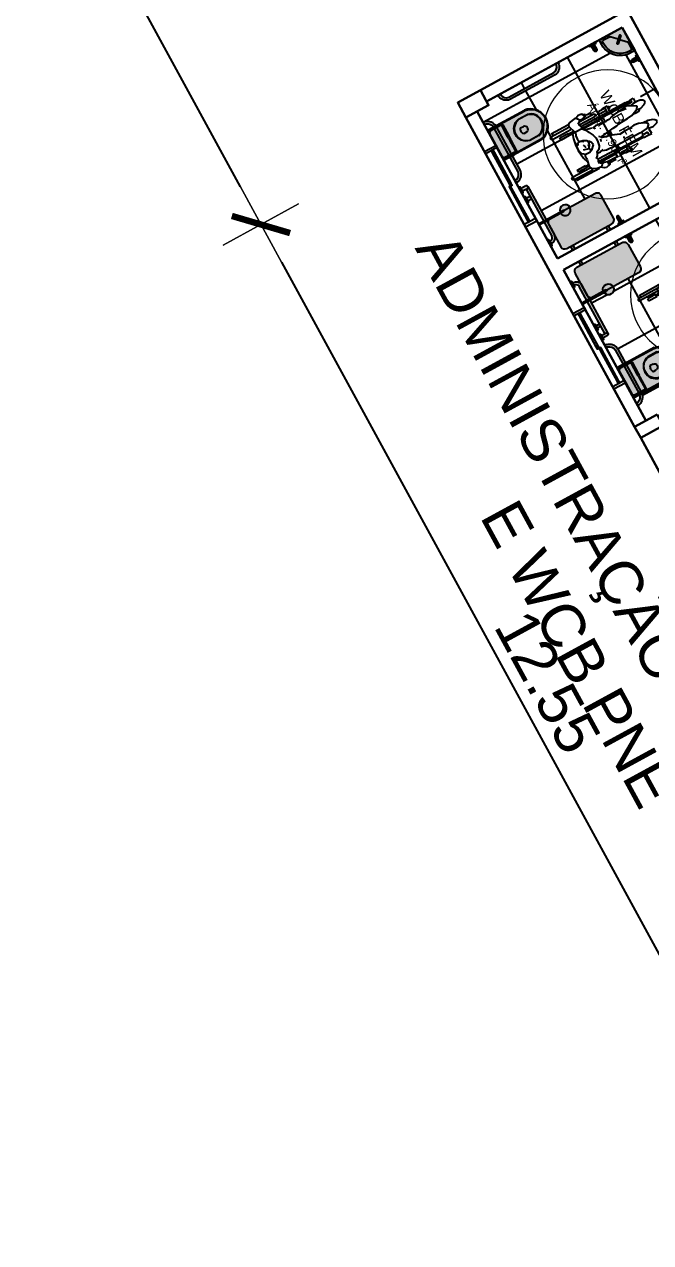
# Model space of a CAD drawing. Extents: x 622283 to 622521, y 9224861 to 9225135.
# Drawn here: x 622376.71 to 622384.01, y 9224972.95 to 9224987.13 of the extents above; entities that cross this region are included whole.
import ezdxf
from ezdxf.lldxf.tags import DXFTag

# ---------------------------------------------------------------- set-up
doc = ezdxf.new("R2010")
doc.units = 0
doc.header["$PDMODE"] = 32
doc.header["$PDSIZE"] = 2.4
for name, color, linetype, lineweight in [('A-COTAS', 12, 'Continuous', 9), ('A-ESTRUTURA', 164, 'Continuous', 30), ('A-PAREDE', 5, 'Continuous', 30), ('A-PROJEÇÃO', 251, 'DASHED', 13)]:
    doc.layers.add(name, color=color, linetype=linetype, lineweight=lineweight)
for name, color, linetype in [('A-EQUIPAMENTOS', 252, 'Continuous'), ('A_PROJEÇÃO', 7, 'DASHED'), ('G_HACHURA', 9, 'Continuous')]:
    doc.layers.add(name, color=color, linetype=linetype)
doc.layers.add('A-TEXTO1', color=7, linetype='Continuous', true_color=0x000000)
doc.layers.add('A_lay', color=7, linetype='Continuous', true_color=0x919191)
doc.styles.add('A2 Arquitetos', font='arial.ttf')
doc.styles.add('Century Gothic', font='arial.ttf')
doc.styles.get("Standard").update_dxf_attribs({"font": 'arial.ttf', "height": 1})
tags = doc.linetypes.add('DASHED', pattern=[0.75, 0.5, -0.25]).pattern_tags.tags
tags[6:7] = [DXFTag(74, 4), DXFTag(75, 0), DXFTag(340, '0'), DXFTag(46, 0.0), DXFTag(50, 0.0), DXFTag(44, 0.0), DXFTag(45, 0.0)]
tags[4:5] = [DXFTag(74, 4), DXFTag(75, 0), DXFTag(340, '0'), DXFTag(46, 0.0), DXFTag(50, 0.0), DXFTag(44, 0.0), DXFTag(45, 0.0)]
doc.dimstyles.new('COTA_250', dxfattribs={"dimscale": 250, "dimtxt": 0.002, "dimasz": 0.00025, "dimexe": 0.00075, "dimexo": 0.00075, "dimgap": 0.0005, "dimtad": 1, "dimzin": 4, "dimdsep": 46, "dimtxsty": 'Century Gothic', "dimblk": 'PU-Tick', "dimcen": 0.001, "dimdle": 0.00075, "dimse1": 1, "dimse2": 1, "dimclrd": 256, "dimclre": 256, "dimclrt": 256, "dimadec": 0, "dimazin": 0, "dimtfac": 1, "dimtix": 1, "dimtmove": 0, "dimatfit": 3, "dimldrblk": 'DOT', "dimfxl": 1, "dimarcsym": 0})
pattern_1 = [(90, (-0.43, 0), (-0.6125, 6e-17), []), (180, (-0.43, 0), (-6e-17, -0.6125), [])]

# ---------------------------------------------------------------- blocks, each defined once
blk = doc.blocks.new('PU-Tick')
for p, q in [((0, -1), (0, 1)), ((1, 0), (-1, 0))]:
    blk.add_line(p, q)
at = {"color": 0, "linetype": 'ByBlock', "const_width": 0.15}
blk.add_lwpolyline([(-0.5, -0.5), (0.5, 0.5)], dxfattribs=at)
blk = doc.blocks.new('*D694')
at = {"layer": 'A-COTAS', "lineweight": -2, "transparency": 16777216}
blk.add_line((93.514, 36.013), (105.064, 36.013), dxfattribs=at)
at = {"layer": 'Defpoints', "color": 0, "transparency": 16777216}
for p in [(105.564, 38.705), (93.014, 36.002), (105.564, 36.013)]:
    blk.add_point(p, dxfattribs=at)
at = {"layer": 'A-COTAS', "lineweight": -2, "transparency": 16777216, "xscale": 0.5, "yscale": 0.5, "zscale": 0.5, "rotation": 180}
blk.add_blockref('PU-Tick', (93.014, 36.013), dxfattribs=at)
at = {"layer": 'A-COTAS', "lineweight": -2, "transparency": 16777216, "xscale": 0.5, "yscale": 0.5, "zscale": 0.5}
blk.add_blockref('PU-Tick', (105.564, 36.013), dxfattribs=at)
at = {"layer": 'A-COTAS', "transparency": 16777216, "insert": (99.289, 36.393), "char_height": 0.5, "attachment_point": 5, "style": 'Century Gothic'}
blk.add_mtext('12.55', dxfattribs=at)
blk = doc.blocks.new('_Dot')
at = {"layer": 'G_HACHURA', "color": 0, "lineweight": -2}
blk.add_line((-0.5, 0), (-1, 0), dxfattribs=at)
at = {"layer": 'G_HACHURA', "color": 0, "const_width": 0.5}
blk.add_lwpolyline([(-0.25, 0, 1), (0.25, 0, 1)], format="xyb", close=True, dxfattribs=at)
blk = doc.blocks.new('*D726')
at = {"layer": 'A-COTAS', "lineweight": -2, "transparency": 16777216}
blk.add_line((108.332, 39.252), (108.332, 23.567), dxfattribs=at)
at = {"layer": 'Defpoints', "color": 0, "transparency": 16777216}
for p in [(108.258, 39.752), (106.152, 23.067), (108.332, 23.067)]:
    blk.add_point(p, dxfattribs=at)
at = {"layer": 'A-COTAS', "lineweight": -2, "transparency": 16777216, "xscale": 0.5, "yscale": 0.5, "zscale": 0.5}
for p, rotation in [((108.332, 39.752), 90), ((108.332, 23.067), 270)]:
    blk.add_blockref('PU-Tick', p, dxfattribs=dict(at, rotation=rotation))
at = {"layer": 'A-COTAS', "transparency": 16777216, "insert": (107.952, 31.41), "char_height": 0.5, "attachment_point": 5, "rotation": 90, "style": 'Century Gothic'}
blk.add_mtext('16.68', dxfattribs=at)
blk = doc.blocks.new('*D757')
at = {"layer": 'A-COTAS', "lineweight": -2, "transparency": 16777216}
blk.add_line((92.514, 36.013), (6.866, 36.013), dxfattribs=at)
at = {"layer": 'Defpoints', "color": 0, "transparency": 16777216}
for p in [(6.366, 36.013), (6.366, 36.013), (93.014, 36.002)]:
    blk.add_point(p, dxfattribs=at)
at = {"layer": 'A-COTAS', "lineweight": -2, "transparency": 16777216, "xscale": 0.5, "yscale": 0.5, "zscale": 0.5, "rotation": 180}
blk.add_blockref('PU-Tick', (6.366, 36.013), dxfattribs=at)
at = {"layer": 'A-COTAS', "lineweight": -2, "transparency": 16777216, "xscale": 0.5, "yscale": 0.5, "zscale": 0.5}
blk.add_blockref('PU-Tick', (93.014, 36.013), dxfattribs=at)
at = {"layer": 'A-COTAS', "transparency": 16777216, "insert": (49.69, 36.393), "char_height": 0.5, "attachment_point": 5, "style": 'Century Gothic'}
blk.add_mtext('86.65', dxfattribs=at)
blk = doc.blocks.new('A$C41DB0A6B')
at = {"true_color": 0xffffff}
h = blk.add_hatch(color=7, dxfattribs=at)
h.dxf.hatch_style = 1
h.paths.add_polyline_path([(0.05, 0.69), (0, 0.69), (0, 0.66), (0.05, 0.66)])
h.paths.add_polyline_path([(0.45, 0.74, 0.414214), (0.4, 0.79), (0.1, 0.79, 0.414214), (0.05, 0.74), (0.05, 0.14, 0.414214), (0.1, 0.09), (0.4, 0.09, 0.414214), (0.45, 0.14)])
h.paths.add_polyline_path([(0.05, 0.22), (0, 0.22), (0, 0.19), (0.05, 0.19)])
h = blk.add_hatch(color=7, dxfattribs=at)
h.dxf.hatch_style = 1
h.paths.add_polyline_path([(0.084, 0.056), (0.02, 0.056), (0.02, 0.023), (0.084, 0.023, 1)])
h.paths.add_polyline_path([(0.02, 0.07, 0.414214), (0.01, 0.08), (0.01, 0, 0.414214), (0.02, 0.01)])
h.paths.add_polyline_path([(0.01, 0.08), (0, 0.08), (0, 0), (0.01, 0)])
at = {"layer": 'A-EQUIPAMENTOS'}
for p, q in [((0.05, 0.74), (0.05, 0.14)), ((0.4, 0.79), (0.1, 0.79)), ((0.45, 0.14), (0.45, 0.74)), ((0.05, 0.69), (0, 0.69)), ((0.05, 0.66), (0, 0.66)), ((0.05, 0.22), (0, 0.22)), ((0.05, 0.19), (0, 0.19)), ((0, 0.08), (0.01, 0.08)), ((0, 0.08), (0.01, 0.08)), ((0, 0), (0, 0.08)), ((0, 0.08), (0.01, 0.08)), ((0, 0.08), (0.01, 0.08)), ((0, 0), (0, 0.08)), ((0.01, 0), (0.01, 0.08)), ((0.01, 0), (0.01, 0.08)), ((0.02, 0.01), (0.02, 0.07)), ((0.02, 0.01), (0.02, 0.07)), ((0.084, 0.056), (0.02, 0.056)), ((0.084, 0.056), (0.02, 0.056)), ((0.02, 0.023), (0.084, 0.023)), ((0.02, 0.023), (0.084, 0.023)), ((0.1, 0.09), (0.4, 0.09)), ((0, 0), (0.01, 0)), ((0, 0), (0.01, 0))]:
    blk.add_line(p, q, dxfattribs=at)
for centre, radius, start, end in [((0.1, 0.74), 0.05, 90, 180), ((0.4, 0.74), 0.05, 360, 90), ((0.01, 0.07), 0.01, 0, 90), ((0.01, 0.07), 0.01, 0, 90), ((0.01, 0.01), 0.01, 270, 0), ((0.01, 0.01), 0.01, 270, 0), ((0.1, 0.14), 0.05, 180, 270), ((0.084, 0.04), 0.0165, 270, 90), ((0.084, 0.04), 0.0165, 270, 90), ((0.4, 0.14), 0.05, 270, 0)]:
    blk.add_arc(centre, radius, start, end, dxfattribs=at)
blk = doc.blocks.new('A$C64AE02AF')
at = {"layer": 'A-EQUIPAMENTOS', "lineweight": 0, "true_color": 0xffffff}
h = blk.add_hatch(color=7, dxfattribs=at)
h.dxf.hatch_style = 1
h.paths.add_polyline_path([(0.724, 0.017), (0.724, 0.033), (0.097, 0.033, -0.414214), (0.057, 0.073), (0.057, 0.08), (0.024, 0.08), (0.024, 0.073, 0.414214), (0.097, 0), (0.74, 0, -0.414214)])
h.paths.add_polyline_path([(0.757, 0.08), (0.724, 0.08), (0.724, 0.017, 1), (0.757, 0.017)])
h.paths.add_polyline_path([(0.78, 0.09), (0.7, 0.09, 0.414214), (0.71, 0.08), (0.77, 0.08, 0.414214)])
h.paths.add_polyline_path([(0.78, 0.1), (0.7, 0.1), (0.7, 0.09), (0.78, 0.09)])
h.paths.add_polyline_path([(0.627, 0.08), (0.594, 0.08), (0.594, 0.033), (0.627, 0.033)], flags=17)
h.paths.add_polyline_path([(0.65, 0.09), (0.57, 0.09, 0.414214), (0.58, 0.08), (0.64, 0.08, 0.414214)])
h.paths.add_polyline_path([(0.65, 0.1), (0.57, 0.1), (0.57, 0.09), (0.65, 0.09)])
h.paths.add_polyline_path([(0.08, 0.09), (0, 0.09, 0.414214), (0.01, 0.08), (0.07, 0.08, 0.414214)])
h.paths.add_polyline_path([(0.08, 0.1), (0, 0.1), (0, 0.09), (0.08, 0.09)])
at = {"layer": 'A-EQUIPAMENTOS'}
for p, q in [((0, 0.1), (0, 0.09)), ((0.08, 0.09), (0, 0.09)), ((0.07, 0.08), (0.01, 0.08)), ((0.024, 0.073), (0.024, 0.08)), ((0.057, 0.08), (0.057, 0.073)), ((0.08, 0.1), (0.08, 0.09)), ((0.724, 0.033), (0.097, 0.033)), ((0.74, 0), (0.097, 0)), ((0.57, 0.1), (0.57, 0.09)), ((0.57, 0.09), (0.65, 0.09)), ((0.58, 0.08), (0.64, 0.08)), ((0.594, 0.08), (0.594, 0.033)), ((0.627, 0.033), (0.627, 0.08)), ((0.65, 0.1), (0.65, 0.09)), ((0.7, 0.1), (0.7, 0.09)), ((0.7, 0.09), (0.78, 0.09)), ((0.71, 0.08), (0.77, 0.08)), ((0.724, 0.08), (0.724, 0.017)), ((0.757, 0.017), (0.757, 0.08)), ((0.78, 0.1), (0.78, 0.09)), ((0.78, 0.1), (0.78, 0.09))]:
    blk.add_line(p, q, dxfattribs=at)
for centre, radius, start, end in [((0.01, 0.09), 0.01, 180, 270), ((0.097, 0.073), 0.073, 180, 270), ((0.097, 0.073), 0.04, 180, 270), ((0.07, 0.09), 0.01, 270, 0), ((0.58, 0.09), 0.01, 180, 270), ((0.64, 0.09), 0.01, 270, 0), ((0.71, 0.09), 0.01, 180, 270), ((0.74, 0.017), 0.0165, 180, 0), ((0.77, 0.09), 0.01, 270, 0)]:
    blk.add_arc(centre, radius, start, end, dxfattribs=at)
blk = doc.blocks.new('onw')
at = {"layer": 'A-EQUIPAMENTOS', "color": 0}
for p, q in [((548116.674, 9288083.458), (548116.673, 9288083.678)), ((548116.678, 9288083.667), (548116.703, 9288083.667)), ((548116.704, 9288083.461), (548116.704, 9288083.694)), ((548116.733, 9288083.694), (548116.734, 9288083.449)), ((548117.236, 9288083.466), (548117.236, 9288083.699)), ((548117.265, 9288083.699), (548117.266, 9288083.444)), ((548117.282, 9288083.668), (548117.266, 9288083.668)), ((548117.292, 9288083.374), (548117.291, 9288083.677)), ((548116.76, 9288083.609), (548116.761, 9288083.5)), ((548116.788, 9288083.609), (548116.76, 9288083.609)), ((548116.789, 9288083.5), (548116.788, 9288083.609)), ((548117.185, 9288083.61), (548117.185, 9288083.501)), ((548117.213, 9288083.61), (548117.185, 9288083.61)), ((548117.213, 9288083.501), (548117.213, 9288083.61)), ((548116.646, 9288083.348), (548116.659, 9288083.43)), ((548116.659, 9288083.43), (548116.671, 9288083.446)), ((548116.671, 9288083.446), (548116.692, 9288083.455)), ((548116.692, 9288083.455), (548116.779, 9288083.426)), ((548116.761, 9288083.5), (548116.789, 9288083.5)), ((548116.766, 9288083.5), (548116.767, 9288083.437)), ((548116.779, 9288083.426), (548116.788, 9288083.418)), ((548116.783, 9288083.5), (548116.783, 9288083.432)), ((548116.783, 9288083.456), (548116.844, 9288083.474)), ((548116.788, 9288083.418), (548116.825, 9288083.435)), ((548116.825, 9288083.435), (548116.866, 9288083.439)), ((548116.844, 9288083.474), (548116.918, 9288083.487)), ((548116.866, 9288083.439), (548116.903, 9288083.43)), ((548116.923, 9288083.464), (548116.906, 9288083.45)), ((548116.906, 9288083.45), (548116.908, 9288083.424)), ((548116.908, 9288083.424), (548116.913, 9288083.388)), ((548116.932, 9288083.387), (548116.91, 9288083.42)), ((548116.913, 9288083.388), (548116.936, 9288083.349)), ((548116.918, 9288083.487), (548116.992, 9288083.491)), ((548116.94, 9288083.481), (548116.923, 9288083.464)), ((548116.927, 9288083.465), (548116.933, 9288083.451)), ((548116.959, 9288083.482), (548116.94, 9288083.481)), ((548116.973, 9288083.486), (548116.959, 9288083.482)), ((548116.965, 9288083.411), (548116.986, 9288083.402)), ((548117.001, 9288083.485), (548116.973, 9288083.486)), ((548116.986, 9288083.402), (548117, 9288083.398)), ((548116.992, 9288083.491), (548117.097, 9288083.48)), ((548116.997, 9288083.349), (548117.029, 9288083.373)), ((548117.045, 9288083.473), (548117.001, 9288083.485)), ((548117.03, 9288083.374), (548117.015, 9288083.438)), ((548117.029, 9288083.373), (548117.048, 9288083.363)), ((548117.072, 9288083.436), (548117.045, 9288083.473)), ((548117.048, 9288083.363), (548117.061, 9288083.364)), ((548117.059, 9288083.354), (548117.076, 9288083.383)), ((548117.105, 9288083.454), (548117.067, 9288083.443)), ((548117.076, 9288083.383), (548117.072, 9288083.436)), ((548117.097, 9288083.48), (548117.156, 9288083.46)), ((548117.139, 9288083.447), (548117.105, 9288083.454)), ((548117.215, 9288083.465), (548117.142, 9288083.451)), ((548117.185, 9288083.501), (548117.213, 9288083.501)), ((548117.191, 9288083.501), (548117.191, 9288083.468)), ((548117.207, 9288083.501), (548117.207, 9288083.472)), ((548117.255, 9288083.452), (548117.215, 9288083.465)), ((548117.282, 9288083.397), (548117.255, 9288083.452)), ((548117.287, 9288083.353), (548117.282, 9288083.397)), ((548116.631, 9288083.297), (548116.649, 9288083.333)), ((548116.637, 9288083.256), (548116.631, 9288083.297)), ((548116.656, 9288083.235), (548116.637, 9288083.256)), ((548116.649, 9288083.333), (548116.646, 9288083.348)), ((548116.657, 9288083.251), (548116.647, 9288083.251)), ((548116.65, 9288083.333), (548116.661, 9288083.321)), ((548116.66, 9288083.223), (548116.657, 9288083.251)), ((548116.66, 9288083.223), (548116.664, 9288083.217)), ((548116.661, 9288083.321), (548116.693, 9288083.31)), ((548116.676, 9288083.221), (548116.664, 9288083.217)), ((548116.677, 9288083.24), (548116.676, 9288083.221)), ((548116.689, 9288083.271), (548116.677, 9288083.24)), ((548116.688, 9288083.311), (548116.689, 9288083.271)), ((548116.693, 9288083.31), (548116.719, 9288083.348)), ((548116.705, 9288083.131), (548116.705, 9288083.317)), ((548116.72, 9288083.347), (548116.77, 9288083.328)), ((548116.734, 9288083.331), (548116.734, 9288083.131)), ((548116.764, 9288082.98), (548116.763, 9288083.323)), ((548116.77, 9288083.328), (548116.792, 9288083.328)), ((548116.783, 9288083.344), (548116.798, 9288083.321)), ((548116.793, 9288083.316), (548116.794, 9288083.05)), ((548116.798, 9288083.321), (548116.822, 9288083.303)), ((548116.83, 9288083.255), (548116.82, 9288083.3)), ((548116.822, 9288083.303), (548116.847, 9288083.289)), ((548116.837, 9288083.226), (548116.83, 9288083.255)), ((548116.836, 9288083.177), (548116.839, 9288083.222)), ((548116.847, 9288083.289), (548116.866, 9288083.283)), ((548116.856, 9288083.286), (548116.915, 9288083.253)), ((548116.915, 9288083.253), (548116.959, 9288083.239)), ((548116.936, 9288083.349), (548116.948, 9288083.343)), ((548116.942, 9288083.345), (548116.959, 9288083.323)), ((548116.948, 9288083.343), (548116.97, 9288083.341)), ((548116.959, 9288083.323), (548116.978, 9288083.311)), ((548116.959, 9288083.239), (548117, 9288083.24)), ((548116.97, 9288083.341), (548116.997, 9288083.349)), ((548116.978, 9288083.311), (548116.997, 9288083.304)), ((548116.983, 9288083.36), (548117.01, 9288083.36)), ((548116.997, 9288083.304), (548117.017, 9288083.306)), ((548117, 9288083.24), (548117.059, 9288083.253)), ((548117.017, 9288083.306), (548117.059, 9288083.354)), ((548117.059, 9288083.253), (548117.094, 9288083.276)), ((548117.094, 9288083.276), (548117.108, 9288083.303)), ((548117.104, 9288083.305), (548117.129, 9288083.314)), ((548117.127, 9288083.269), (548117.12, 9288083.23)), ((548117.124, 9288083.243), (548117.139, 9288083.199)), ((548117.125, 9288083.308), (548117.129, 9288083.272)), ((548117.129, 9288083.314), (548117.149, 9288083.327)), ((548117.149, 9288083.327), (548117.171, 9288083.352)), ((548117.166, 9288083.347), (548117.19, 9288083.337)), ((548117.187, 9288083.326), (548117.188, 9288083.05)), ((548117.19, 9288083.337), (548117.209, 9288083.345)), ((548117.209, 9288083.345), (548117.22, 9288083.351)), ((548117.218, 9288082.981), (548117.217, 9288083.338)), ((548117.224, 9288083.355), (548117.254, 9288083.317)), ((548117.237, 9288083.135), (548117.237, 9288083.328)), ((548117.266, 9288083.32), (548117.254, 9288083.317)), ((548117.259, 9288083.318), (548117.255, 9288083.286)), ((548117.255, 9288083.286), (548117.266, 9288083.252)), ((548117.28, 9288083.332), (548117.266, 9288083.32)), ((548117.266, 9288083.253), (548117.266, 9288083.135)), ((548117.266, 9288083.235), (548117.282, 9288083.239)), ((548117.287, 9288083.353), (548117.28, 9288083.332)), ((548117.281, 9288083.252), (548117.287, 9288083.259)), ((548117.282, 9288083.239), (548117.281, 9288083.252)), ((548117.315, 9288083.319), (548117.287, 9288083.353)), ((548117.287, 9288083.259), (548117.3, 9288083.24)), ((548117.292, 9288083.152), (548117.292, 9288083.238)), ((548117.3, 9288083.24), (548117.311, 9288083.245)), ((548117.311, 9288083.245), (548117.321, 9288083.294)), ((548117.321, 9288083.294), (548117.315, 9288083.319)), ((548116.674, 9288083.153), (548116.674, 9288083.211)), ((548116.68, 9288083.165), (548116.704, 9288083.165)), ((548116.845, 9288083.059), (548116.836, 9288083.177)), ((548116.839, 9288083.206), (548116.853, 9288083.2)), ((548116.853, 9288083.2), (548116.862, 9288083.203)), ((548116.98, 9288083.189), (548116.957, 9288083.01)), ((548116.974, 9288083.191), (548116.96, 9288083.204)), ((548116.998, 9288083.14), (548116.987, 9288083.188)), ((548117.021, 9288083.063), (548116.998, 9288083.14)), ((548117.025, 9288083.207), (548117.001, 9288083.196)), ((548117.139, 9288083.199), (548117.147, 9288083.074)), ((548117.265, 9288083.167), (548117.284, 9288083.167)), ((548116.698, 9288082.95), (548116.698, 9288083.021)), ((548116.764, 9288082.98), (548116.698, 9288082.98)), ((548116.782, 9288082.95), (548116.698, 9288082.95)), ((548116.705, 9288082.98), (548116.705, 9288083.063)), ((548116.705, 9288082.946), (548116.705, 9288082.95)), ((548116.733, 9288083.063), (548116.733, 9288082.982)), ((548116.733, 9288082.949), (548116.733, 9288082.946)), ((548116.773, 9288083.045), (548116.764, 9288083.049)), ((548116.764, 9288082.979), (548116.774, 9288082.95)), ((548116.764, 9288082.748), (548116.764, 9288082.95)), ((548116.785, 9288083.045), (548116.773, 9288083.045)), ((548116.782, 9288083.044), (548116.782, 9288082.751)), ((548116.794, 9288083.05), (548116.785, 9288083.045)), ((548116.796, 9288083.057), (548116.841, 9288083.058)), ((548116.822, 9288082.923), (548116.829, 9288082.958)), ((548116.829, 9288082.958), (548116.847, 9288083.009)), ((548116.841, 9288083.033), (548116.846, 9288083.059)), ((548116.845, 9288083.004), (548116.841, 9288083.033)), ((548116.854, 9288083.046), (548116.845, 9288083.059)), ((548116.953, 9288082.961), (548116.943, 9288082.927)), ((548116.957, 9288083.01), (548116.953, 9288082.961)), ((548116.967, 9288083.06), (548117.017, 9288083.059)), ((548117.054, 9288082.975), (548117.021, 9288083.063)), ((548117.049, 9288082.916), (548117.056, 9288082.982)), ((548117.116, 9288082.949), (548117.103, 9288082.944)), ((548117.147, 9288083.074), (548117.152, 9288083.057)), ((548117.152, 9288083.057), (548117.151, 9288082.953)), ((548117.151, 9288082.953), (548117.153, 9288082.77)), ((548117.153, 9288083.06), (548117.188, 9288083.06)), ((548117.188, 9288083.05), (548117.197, 9288083.046)), ((548117.197, 9288083.046), (548117.209, 9288083.046)), ((548117.2, 9288083.045), (548117.201, 9288082.751)), ((548117.2, 9288082.951), (548117.285, 9288082.951)), ((548117.218, 9288082.981), (548117.208, 9288082.951)), ((548117.209, 9288083.046), (548117.218, 9288083.051)), ((548117.218, 9288082.981), (548117.283, 9288082.981)), ((548117.219, 9288082.749), (548117.218, 9288082.951)), ((548117.244, 9288083.062), (548117.248, 9288082.981)), ((548117.249, 9288082.951), (548117.249, 9288082.946)), ((548117.276, 9288082.981), (548117.272, 9288083.063)), ((548117.278, 9288082.947), (548117.277, 9288082.951)), ((548117.285, 9288082.951), (548117.281, 9288083.023)), ((548116.799, 9288082.759), (548116.817, 9288082.854)), ((548116.816, 9288082.878), (548116.822, 9288082.923)), ((548116.829, 9288082.767), (548116.816, 9288082.878)), ((548116.935, 9288082.81), (548116.929, 9288082.75)), ((548116.943, 9288082.927), (548116.935, 9288082.81)), ((548116.943, 9288082.927), (548116.939, 9288082.925)), ((548117.04, 9288082.782), (548117.051, 9288082.845)), ((548117.05, 9288082.855), (548117.049, 9288082.916)), ((548117.06, 9288082.82), (548117.05, 9288082.855)), ((548116.764, 9288082.684), (548116.762, 9288082.638)), ((548116.776, 9288082.752), (548116.763, 9288082.745)), ((548116.763, 9288082.745), (548116.765, 9288082.682)), ((548116.794, 9288082.676), (548116.764, 9288082.676)), ((548116.789, 9288082.75), (548116.776, 9288082.752)), ((548116.795, 9288082.736), (548116.789, 9288082.75)), ((548116.794, 9288082.676), (548116.795, 9288082.736)), ((548116.809, 9288082.734), (548116.796, 9288082.733)), ((548116.804, 9288082.75), (548116.799, 9288082.759)), ((548116.816, 9288082.719), (548116.804, 9288082.75)), ((548116.811, 9288082.624), (548116.815, 9288082.67)), ((548116.815, 9288082.67), (548116.82, 9288082.704)), ((548116.836, 9288082.684), (548116.816, 9288082.719)), ((548116.863, 9288082.642), (548116.836, 9288082.684)), ((548116.894, 9288082.663), (548116.863, 9288082.642)), ((548116.92, 9288082.725), (548116.894, 9288082.663)), ((548116.896, 9288082.662), (548116.904, 9288082.644)), ((548116.929, 9288082.75), (548116.92, 9288082.725)), ((548116.929, 9288082.687), (548116.925, 9288082.734)), ((548116.925, 9288082.648), (548116.928, 9288082.656)), ((548116.928, 9288082.656), (548116.929, 9288082.687)), ((548117.048, 9288082.726), (548117.04, 9288082.782)), ((548117.073, 9288082.667), (548117.048, 9288082.726)), ((548117.068, 9288082.645), (548117.066, 9288082.682)), ((548117.069, 9288082.61), (548117.072, 9288082.664)), ((548117.094, 9288082.634), (548117.073, 9288082.667)), ((548117.147, 9288082.66), (548117.114, 9288082.621)), ((548117.155, 9288082.732), (548117.147, 9288082.66)), ((548117.149, 9288082.652), (548117.154, 9288082.64)), ((548117.153, 9288082.77), (548117.155, 9288082.732)), ((548117.188, 9288082.738), (548117.159, 9288082.737)), ((548117.188, 9288082.679), (548117.19, 9288082.738)), ((548117.188, 9288082.679), (548117.221, 9288082.68)), ((548117.193, 9288082.752), (548117.19, 9288082.738)), ((548117.2, 9288082.755), (548117.193, 9288082.752)), ((548117.218, 9288082.752), (548117.201, 9288082.755)), ((548117.225, 9288082.741), (548117.218, 9288082.752)), ((548117.225, 9288082.68), (548117.225, 9288082.741)), ((548117.227, 9288082.644), (548117.227, 9288082.692)), ((548116.762, 9288082.638), (548116.813, 9288082.641)), ((548116.817, 9288082.578), (548116.811, 9288082.624)), ((548116.834, 9288082.549), (548116.817, 9288082.578)), ((548116.856, 9288082.536), (548116.834, 9288082.549)), ((548116.871, 9288082.54), (548116.856, 9288082.536)), ((548116.886, 9288082.561), (548116.871, 9288082.54)), ((548116.903, 9288082.616), (548116.886, 9288082.561)), ((548116.903, 9288082.647), (548116.925, 9288082.648)), ((548116.904, 9288082.644), (548116.903, 9288082.616)), ((548117.086, 9288082.554), (548117.069, 9288082.61)), ((548117.101, 9288082.535), (548117.086, 9288082.554)), ((548117.114, 9288082.621), (548117.094, 9288082.634)), ((548117.119, 9288082.521), (548117.101, 9288082.535)), ((548117.13, 9288082.522), (548117.119, 9288082.521)), ((548117.143, 9288082.534), (548117.13, 9288082.522)), ((548117.159, 9288082.591), (548117.143, 9288082.534)), ((548117.154, 9288082.64), (548117.159, 9288082.591)), ((548117.226, 9288082.644), (548117.165, 9288082.647))]:
    blk.add_line(p, q, dxfattribs=at)
for centre, radius, start, end in [((548116.719, 9288083.694), 0.0146, 0.1313, 180.1313), ((548117.25, 9288083.699), 0.0146, 0.1313, 180.1313), ((548116.72, 9288083.131), 0.0146, 180.1313, 0.1313), ((548116.719, 9288083.063), 0.0142, 0.1313, 180.1313), ((548117.252, 9288083.135), 0.0146, 180.1313, 0.1313), ((548117.258, 9288083.063), 0.0142, 2.7942, 182.7942), ((548116.719, 9288082.946), 0.0142, 180.1313, 0.1313), ((548117.263, 9288082.946), 0.0142, 182.7942, 2.7942)]:
    blk.add_arc(centre, radius, start, end, dxfattribs=at)
blk = doc.blocks.new('acoplada')
at = {"lineweight": 0, "true_color": 0xffffff}
h = blk.add_hatch(color=7, dxfattribs=at)
h.dxf.hatch_style = 1
edge = h.paths.add_edge_path()
edge.add_arc((0, -0.464), 0.202, 270.0669, 309.4486, ccw=False)
edge.add_arc((0, -0.464), 0.202, 232.4082, 270.0636, ccw=False)
edge.add_arc((0, -0.464), 0.202, 187.3758, 232.4074, ccw=False)
edge.add_line((-0.2, -0.49), (-0.2, -0.128))
edge.add_line((-0.2, -0.128), (-0.204, -0.128))
edge.add_line((-0.204, -0.128), (-0.204, -0.095))
edge.add_line((-0.204, -0.095), (-0.2, -0.095))
edge.add_line((-0.2, -0.095), (-0.2, -0.005))
edge.add_line((-0.2, -0.005), (-0.176, -0.005))
edge.add_line((-0.176, -0.005), (-0.174, -0.005))
edge.add_line((-0.174, -0.005), (-0.172, -0.005))
edge.add_line((-0.172, -0.005), (-0.17, -0.005))
edge.add_line((-0.17, -0.005), (-0.163, -0.005))
edge.add_line((-0.163, -0.005), (0, -0.005))
edge.add_line((0, -0.005), (0.164, -0.005))
edge.add_line((0.164, -0.005), (0.174, -0.005))
edge.add_line((0.174, -0.005), (0.2, -0.005))
edge.add_line((0.2, -0.005), (0.2, -0.491))
edge.add_arc((-0.001, -0.463), 0.203, 309.5249, 351.9925, ccw=False)
at = {"layer": 'A-EQUIPAMENTOS'}
for points in [[(-0.2, -0.49), (-0.2, -0.128), (-0.204, -0.128), (-0.204, -0.095), (-0.2, -0.095), (-0.2, -0.005), (-0.2, -0.005), (-0.176, -0.005), (-0.174, -0.005), (-0.172, -0.005), (-0.17, -0.005), (-0.163, -0.005), (0, -0.005), (0.164, -0.005), (0.172, -0.005)], [(-0.2, -0.095), (-0.19, -0.095), (-0.19, -0.128), (-0.2, -0.128)], [(-0.172, -0.005), (-0.172, -0.005), (-0.179, -0.007), (-0.185, -0.01), (-0.189, -0.016), (-0.191, -0.024), (-0.191, -0.095)], [(-0.191, -0.128), (-0.191, -0.166), (-0.191, -0.166), (-0.189, -0.174), (-0.185, -0.18), (-0.179, -0.184), (-0.172, -0.185), (-0.025, -0.185), (0, -0.185)], [(-0.19, -0.126), (-0.176, -0.126), (-0.176, -0.097), (-0.19, -0.097)], [(0, -0.171), (-0.024, -0.171), (-0.162, -0.171), (-0.162, -0.171), (-0.167, -0.17), (-0.171, -0.166), (-0.175, -0.162), (-0.176, -0.157), (-0.176, -0.024), (-0.176, -0.024), (-0.174, -0.017), (-0.17, -0.012), (-0.164, -0.008), (-0.157, -0.005)], [(0.171, -0.005), (0.171, -0.005), (0.179, -0.007), (0.185, -0.01), (0.189, -0.016), (0.19, -0.024), (0.19, -0.166), (0.19, -0.166), (0.189, -0.174), (0.185, -0.18), (0.179, -0.184), (0.171, -0.185), (0.024, -0.185), (0, -0.185)], [(0, -0.171), (0.024, -0.171), (0.161, -0.171), (0.161, -0.171), (0.167, -0.17), (0.171, -0.166), (0.174, -0.162), (0.176, -0.157), (0.176, -0.024), (0.176, -0.024), (0.174, -0.017), (0.169, -0.012), (0.163, -0.008), (0.156, -0.005)], [(0.172, -0.005), (0.172, -0.005), (0.198, -0.005), (0.2, -0.005), (0.2, -0.007), (0.2, -0.009), (0.2, -0.49)], [(0.176, -0.083), (0.178, -0.083), (0.178, -0.083), (0.178, -0.083), (0.178, -0.083), (0.178, -0.083), (0.178, -0.083), (0.178, -0.083), (0.18, -0.079), (0.181, -0.075), (0.18, -0.07), (0.178, -0.066), (0.178, -0.066), (0.178, -0.066), (0.178, -0.066), (0.178, -0.066), (0.178, -0.066), (0.176, -0.066)], [(-0.191, -0.49), (-0.191, -0.163)], [(0.19, -0.163), (0.19, -0.49)], [(-0.141, -0.495), (-0.141, -0.377)], [(-0.136, -0.377), (-0.136, -0.494)], [(-0.038, -0.388), (-0.04, -0.35)], [(0.041, -0.35), (0.038, -0.388)], [(0.135, -0.494), (0.135, -0.377)], [(0.14, -0.377), (0.14, -0.495)]]:
    blk.add_lwpolyline(points, dxfattribs=at)
for points in [[(-0.141, -0.377, -0.17604), (-0.092, -0.293, -0.17604), (0, -0.26, -0.175006), (0.091, -0.293, -0.175006), (0.14, -0.377)], [(0.135, -0.377, 0.173986), (0.088, -0.297, 0.173986), (0, -0.266, 0.174429), (-0.088, -0.297, 0.174429), (-0.136, -0.377)], [(-0.04, -0.35, -0.084368), (-0.021, -0.34, -0.084368), (0, -0.336, -0.085696), (0.022, -0.339, -0.085696), (0.041, -0.35)], [(-0.038, -0.388, 0.189309), (-0.026, -0.413, 0.189309), (0, -0.423, 0.191638), (0.026, -0.413, 0.191638), (0.038, -0.388)], [(-0.2, -0.49, 0.197897), (-0.124, -0.623, 0.197897), (0.024, -0.664, 0.166661), (0.142, -0.607, 0.166661), (0.2, -0.49)], [(-0.191, -0.49, 0.200507), (-0.118, -0.619, 0.200507), (0.024, -0.658, 0.167616), (0.136, -0.602, 0.167616), (0.19, -0.49)], [(-0.141, -0.493, 0.173523), (-0.091, -0.576, 0.173523), (0, -0.608, 0.171416), (0.09, -0.576, 0.171416), (0.14, -0.495)], [(-0.136, -0.493, 0.171812), (-0.087, -0.571, 0.171812), (0, -0.602, 0.17027), (0.087, -0.572, 0.17027), (0.135, -0.494)]]:
    blk.add_lwpolyline(points, format="xyb", dxfattribs=at)
blk = doc.blocks.new('A$C36706394')
at = {"true_color": 0xffffff}
h = blk.add_hatch(color=7, dxfattribs=at)
h.dxf.hatch_style = 1
h.paths.add_polyline_path([(0.273, 0.474, -0.384889), (0.282, 0.464), (0.282, 0.377, -0.198912), (0.279, 0.37), (0.307, 0.398), (0.307, 0.493, 0.558504), (0.007, 0.191), (0.099, 0.191), (0.129, 0.221, -0.198912), (0.122, 0.218), (0.036, 0.218, -0.384889), (0.026, 0.227, -0.474785)])
h.paths.add_polyline_path([(0.279, 0.37, 0.198912), (0.282, 0.377), (0.282, 0.464, 0.384889), (0.273, 0.474, 0.474785), (0.026, 0.227, 0.384889), (0.036, 0.218), (0.122, 0.218, 0.198912), (0.129, 0.221), (0.199, 0.29), (0.164, 0.325, -1), (0.175, 0.335), (0.209, 0.301)], flags=17)
h.paths.add_polyline_path([(0.175, 0.335, 1), (0.164, 0.325), (0.234, 0.255, 1), (0.245, 0.266)], flags=16)
h.paths.add_polyline_path([(0.307, 0.398), (0.209, 0.301), (0.245, 0.266, -1), (0.234, 0.255), (0.199, 0.29), (0.099, 0.191), (0.307, 0.191)], flags=17)
at = {"layer": 'A-EQUIPAMENTOS'}
for p, q in [((0.282, 0.377), (0.282, 0.464)), ((0.307, 0.191), (0.307, 0.493)), ((0.199, 0.29), (0.099, 0.191)), ((0.234, 0.255), (0.164, 0.325)), ((0.245, 0.266), (0.175, 0.335)), ((0.307, 0.398), (0.209, 0.301)), ((0.122, 0.218), (0.036, 0.218))]:
    blk.add_line(p, q, dxfattribs=at)
blk.add_lwpolyline([(0.307, 0.191), (0.007, 0.191)], dxfattribs=at)
for centre, radius, start, end in [((0.25, 0.25), 0.25, 76.8838, 193.6179), ((0.25, 0.25), 0.225, 84.2047, 185.7953), ((0.272, 0.464), 0.01, 0, 84.2047), ((0.17, 0.33), 0.00737, 45, 225), ((0.272, 0.377), 0.01, 315, 0), ((0.036, 0.228), 0.01, 185.7953, 270), ((0.122, 0.228), 0.01, 270, 315), ((0.239, 0.26), 0.00737, 225, 45)]:
    blk.add_arc(centre, radius, start, end, dxfattribs=at)
blk = doc.blocks.new('Chuveiro')
at = {"true_color": 0xffffff}
h = blk.add_hatch(color=7, dxfattribs=at)
h.dxf.hatch_style = 1
h.paths.add_polyline_path([(-0.393, 0.01), (-0.349, 0.01, 15.535266), (-0.349, -0.01), (-0.393, -0.01, -1)])
h.paths.add_polyline_path([(0, 0.01), (-0.393, 0.01, 1), (-0.393, -0.01), (-0.349, -0.01), (0, -0.01)])
at = {"layer": 'A-EQUIPAMENTOS'}
for p, q in [((-0.393, 0.01), (0, 0.01)), ((0, 0.01), (0, -0.01)), ((0, -0.01), (-0.393, -0.01))]:
    blk.add_line(p, q, dxfattribs=at)
for centre, radius, start, end in [((-0.426, 0), 0.078, 7.3661, 352.6339), ((-0.393, 0), 0.01, 90, 270)]:
    blk.add_arc(centre, radius, start, end, dxfattribs=at)
blk = doc.blocks.new('A$C51235BF3')
at = {"layer": 'A-EQUIPAMENTOS', "lineweight": 0, "true_color": 0xffffff}
h = blk.add_hatch(color=7, dxfattribs=at)
h.dxf.hatch_style = 1
edge = h.paths.add_edge_path()
edge.add_line((0.691, 0), (0.102, 0))
edge.add_arc((0.109, 0.109), 0.109, 189.913, 266.3823, ccw=False)
edge.add_line((0.002, 0.09), (0.002, 0.11))
edge.add_line((0.002, 0.11), (0.033, 0.11))
edge.add_line((0.033, 0.11), (0.033, 0.09))
edge.add_arc((0.109, 0.109), 0.0791, 193.7453, 264.7088)
edge.add_line((0.102, 0.03), (0.691, 0.03))
edge.add_arc((0.681, 0.123), 0.0929, 276.1783, 339.6155)
edge.add_line((0.768, 0.09), (0.768, 0.11))
edge.add_line((0.768, 0.11), (0.799, 0.11))
edge.add_line((0.799, 0.11), (0.799, 0.09))
edge.add_arc((0.682, 0.121), 0.121, 274.2486, 345.3732, ccw=False)
at = {"layer": 'A-EQUIPAMENTOS', "color": 0}
for p, q in [((0.002, 0.09), (0.002, 0.11)), ((0.033, 0.09), (0.033, 0.11)), ((0.102, 0.03), (0.691, 0.03)), ((0.102, 0), (0.691, 0)), ((0.768, 0.09), (0.768, 0.11)), ((0.799, 0.09), (0.799, 0.11))]:
    blk.add_line(p, q, dxfattribs=at)
for centre, radius, start, end in [((0.109, 0.109), 0.109, 189.913, 266.3823), ((0.109, 0.109), 0.0791, 193.7453, 264.7088), ((0.682, 0.121), 0.121, 274.2486, 345.3732), ((0.681, 0.123), 0.0929, 276.1783, 339.6155)]:
    blk.add_arc(centre, radius, start, end, dxfattribs=at)
blk = doc.blocks.new('A$C586046A9')
at = {"layer": 'A-EQUIPAMENTOS', "lineweight": 0, "true_color": 0xffffff}
h = blk.add_hatch(color=7, dxfattribs=at)
h.dxf.hatch_style = 1
edge = h.paths.add_edge_path()
edge.add_arc((0.11, 0.11), 0.0799, 187.5374, 256.0832)
edge.add_line((0.09, 0.033), (0.11, 0.033))
edge.add_line((0.11, 0.033), (0.11, 0.002))
edge.add_line((0.11, 0.002), (0.09, 0.002))
edge.add_arc((0.109, 0.109), 0.109, 185.1317, 260.0069, ccw=False)
edge.add_line((0, 0.1), (0, 0.7))
edge.add_arc((0.109, 0.691), 0.109, 99.9931, 174.8683, ccw=False)
edge.add_line((0.09, 0.798), (0.11, 0.798))
edge.add_line((0.11, 0.798), (0.11, 0.767))
edge.add_line((0.11, 0.767), (0.09, 0.767))
edge.add_arc((0.11, 0.69), 0.0799, 103.9168, 172.4625)
edge.add_line((0.03, 0.7), (0.03, 0.1))
at = {"layer": 'A-EQUIPAMENTOS'}
blk.add_lwpolyline([(0.03, 0.1, 0.308336), (0.09, 0.033), (0.11, 0.033), (0.11, 0.002), (0.09, 0.002, -0.338847), (0, 0.1), (0, 0.7, -0.338847), (0.09, 0.798), (0.11, 0.798), (0.11, 0.767), (0.09, 0.767, 0.308336), (0.03, 0.7)], format="xyb", close=True, dxfattribs=at)
blk = doc.blocks.new('Adminidtração')
at = {"true_color": 0xffffff}
h = blk.add_hatch(color=7, dxfattribs=at)
h.dxf.hatch_style = 1
h.paths.add_polyline_path([(207832.325, 9278531.519), (207832.325, 9278531.582), (207832.358, 9278531.582), (207832.358, 9278531.519, -1)])
h.paths.add_polyline_path([(207832.312, 9278531.582, -0.414214), (207832.302, 9278531.592), (207832.382, 9278531.592, -0.414214), (207832.372, 9278531.582)])
h.paths.add_polyline_path([(207832.302, 9278531.592), (207832.302, 9278531.602), (207832.382, 9278531.602), (207832.382, 9278531.592)])
h = blk.add_hatch(color=7, dxfattribs=at)
h.dxf.hatch_style = 1
h.paths.add_polyline_path([(207832.658, 9278531.186), (207832.722, 9278531.186), (207832.722, 9278531.219), (207832.658, 9278531.219, 1)])
h.paths.add_polyline_path([(207832.722, 9278531.172, 0.414214), (207832.732, 9278531.162), (207832.732, 9278531.242, 0.414214), (207832.722, 9278531.232)])
h.paths.add_polyline_path([(207832.732, 9278531.162), (207832.742, 9278531.162), (207832.742, 9278531.242), (207832.732, 9278531.242)])
at = {"layer": 'A_lay'}
h = blk.add_hatch(dxfattribs=at)
h.set_pattern_fill('ANSI37', color=256, scale=4.9, angle=45)
h.set_pattern_definition(pattern_1)
h.paths.add_polyline_path([(207828.592, 9278531.303), (207828.592, 9278530.751), (207828.612, 9278530.751, -0.338847), (207828.702, 9278530.653), (207828.702, 9278530.052, -0.338847), (207828.612, 9278529.954), (207828.592, 9278529.954), (207828.592, 9278529.652), (207828.79, 9278529.652), (207828.79, 9278529.672, -0.304981), (207828.891, 9278529.762), (207828.891, 9278530.142, -0.166661), (207828.949, 9278530.259, -0.166661), (207829.067, 9278530.316, -0.197897), (207829.215, 9278530.275, -0.197897), (207829.291, 9278530.142), (207829.291, 9278529.78), (207829.292, 9278529.78), (207829.295, 9278529.78), (207829.295, 9278529.762), (207829.487, 9278529.762, -0.34662), (207829.588, 9278529.672), (207829.588, 9278529.652), (207829.652, 9278529.652), (207829.652, 9278529.662, -0.414214), (207829.662, 9278529.672), (207829.675, 9278529.672), (207829.675, 9278529.736, -0.414214), (207829.692, 9278529.752), (207830.134, 9278529.752), (207830.134, 9278529.937, -0.9377), (207830.142, 9278530.064), (207830.142, 9278530.402, -0.414214), (207830.192, 9278530.452), (207830.492, 9278530.452, -0.414214), (207830.542, 9278530.402), (207830.542, 9278530.352), (207830.592, 9278530.352), (207830.592, 9278530.462), (207830.582, 9278530.462, -0.414214), (207830.572, 9278530.472), (207830.572, 9278530.486), (207830.508, 9278530.486, -1), (207830.508, 9278530.519), (207830.572, 9278530.519), (207830.572, 9278530.532, -0.414214), (207830.582, 9278530.542), (207830.592, 9278530.542), (207830.592, 9278531.602), (207830.542, 9278531.602), (207830.512, 9278531.602), (207830.512, 9278531.722), (207829.512, 9278531.722), (207829.512, 9278531.602), (207829.482, 9278531.602), (207828.894, 9278531.602, -0.558504)])
h.paths.add_polyline_path([(207829.275, 9278530.978), (207829.275, 9278530.895, 1), (207829.303, 9278530.895), (207829.304, 9278530.978)], flags=16)
h.paths.add_polyline_path([(207829.276, 9278531.008), (207829.276, 9278531.012, -1), (207829.304, 9278531.012), (207829.304, 9278531.008), (207829.335, 9278531.008), (207829.336, 9278531.212), (207829.348, 9278531.206), (207829.36, 9278531.208), (207829.366, 9278531.221), (207829.366, 9278531.282), (207829.335, 9278531.282), (207829.334, 9278531.32), (207829.384, 9278531.317), (207829.383, 9278531.334), (207829.389, 9278531.38), (207829.406, 9278531.409), (207829.428, 9278531.422), (207829.443, 9278531.418), (207829.458, 9278531.396), (207829.475, 9278531.342), (207829.476, 9278531.311), (207829.496, 9278531.31), (207829.5, 9278531.302), (207829.5, 9278531.27), (207829.496, 9278531.221), (207829.492, 9278531.233), (207829.465, 9278531.295), (207829.435, 9278531.316), (207829.407, 9278531.274), (207829.388, 9278531.239), (207829.382, 9278531.223), (207829.366, 9278531.225), (207829.366, 9278531.221), (207829.36, 9278531.208), (207829.354, 9278531.207), (207829.352, 9278530.913), (207829.343, 9278530.913), (207829.334, 9278530.908), (207829.335, 9278530.978), (207829.345, 9278531.008)], flags=16)
h.paths.add_polyline_path([(207829.772, 9278531.201), (207829.772, 9278531.201), (207829.772, 9278531.201)], flags=16)
h.paths.add_polyline_path([(207829.789, 9278530.976), (207829.779, 9278531.006), (207829.82, 9278531.006), (207829.82, 9278531.011, -1), (207829.848, 9278531.01), (207829.848, 9278531.006), (207829.855, 9278531.006), (207829.854, 9278530.976), (207829.847, 9278530.976), (207829.842, 9278530.893, -1), (207829.814, 9278530.895), (207829.818, 9278530.976), (207829.789, 9278530.976)], flags=16)
h.paths.add_polyline_path([(207829.358, 9278530.458), (207829.358, 9278530.348), (207829.33, 9278530.349), (207829.33, 9278530.458)], flags=16)
h.paths.add_polyline_path([(207829.518, 9278530.614), (207829.54, 9278530.616), (207829.567, 9278530.608), (207829.599, 9278530.584), (207829.6, 9278530.585), (207829.6, 9278530.584), (207829.567, 9278530.608), (207829.54, 9278530.616), (207829.518, 9278530.614), (207829.506, 9278530.609), (207829.482, 9278530.57), (207829.478, 9278530.533), (207829.476, 9278530.508), (207829.493, 9278530.494), (207829.509, 9278530.476), (207829.528, 9278530.476), (207829.542, 9278530.471), (207829.57, 9278530.472), (207829.615, 9278530.484), (207829.641, 9278530.522), (207829.645, 9278530.574), (207829.629, 9278530.603), (207829.587, 9278530.651), (207829.567, 9278530.654), (207829.548, 9278530.647), (207829.529, 9278530.635), (207829.51, 9278530.611)], flags=16)
h.paths.add_polyline_path([(207829.836, 9278530.722), (207829.852, 9278530.718), (207829.851, 9278530.705), (207829.857, 9278530.698), (207829.87, 9278530.716), (207829.881, 9278530.711), (207829.891, 9278530.662), (207829.885, 9278530.638), (207829.857, 9278530.604), (207829.85, 9278530.625), (207829.836, 9278530.637), (207829.829, 9278530.638), (207829.825, 9278530.671), (207829.836, 9278530.704)], flags=16)
h.paths.add_polyline_path([(207829.783, 9278530.456), (207829.782, 9278530.346), (207829.754, 9278530.347), (207829.755, 9278530.456)], flags=16)
h.paths.add_polyline_path([(207828.672, 9278530.653, 0.308336), (207828.612, 9278530.72), (207828.592, 9278530.72), (207828.592, 9278529.985), (207828.612, 9278529.985, 0.308336), (207828.672, 9278530.052)], flags=17)
h = blk.add_hatch(dxfattribs=at)
h.set_pattern_fill('ANSI37', color=256, scale=4.9, angle=45)
h.set_pattern_definition(pattern_1)
h.paths.add_polyline_path([(207832.742, 9278531.303), (207832.742, 9278530.751), (207832.722, 9278530.751, 0.338847), (207832.632, 9278530.653), (207832.632, 9278530.052, 0.338847), (207832.722, 9278529.954), (207832.742, 9278529.954), (207832.742, 9278529.652), (207832.543, 9278529.652), (207832.543, 9278529.672, 0.304981), (207832.442, 9278529.762), (207832.442, 9278530.142, 0.166661), (207832.384, 9278530.259, 0.166661), (207832.266, 9278530.316, 0.197897), (207832.118, 9278530.275, 0.197897), (207832.042, 9278530.142), (207832.042, 9278529.78), (207832.042, 9278529.78), (207832.038, 9278529.78), (207832.038, 9278529.762), (207831.846, 9278529.762, 0.34662), (207831.746, 9278529.672), (207831.746, 9278529.652), (207831.682, 9278529.652), (207831.682, 9278529.662, 0.414214), (207831.672, 9278529.672), (207831.658, 9278529.672), (207831.658, 9278529.736, 0.414214), (207831.642, 9278529.752), (207831.2, 9278529.752), (207831.2, 9278529.937, 0.9377), (207831.192, 9278530.064), (207831.192, 9278530.402, 0.414214), (207831.142, 9278530.452), (207830.842, 9278530.452, 0.414214), (207830.792, 9278530.402), (207830.792, 9278530.352), (207830.742, 9278530.352), (207830.742, 9278530.462), (207830.752, 9278530.462, 0.414214), (207830.762, 9278530.472), (207830.762, 9278530.486), (207830.825, 9278530.486, 1), (207830.825, 9278530.519), (207830.762, 9278530.519), (207830.762, 9278530.532, 0.414214), (207830.752, 9278530.542), (207830.742, 9278530.542), (207830.742, 9278531.602), (207830.792, 9278531.602), (207830.822, 9278531.602), (207830.822, 9278531.722), (207831.822, 9278531.722), (207831.822, 9278531.602), (207831.852, 9278531.602), (207832.44, 9278531.602, 0.558504)])
h.paths.add_polyline_path([(207832.058, 9278530.978), (207832.058, 9278530.895, -1), (207832.03, 9278530.895), (207832.03, 9278530.978)], flags=16)
h.paths.add_polyline_path([(207832.058, 9278531.008), (207832.058, 9278531.012, 1), (207832.029, 9278531.012), (207832.029, 9278531.008), (207831.999, 9278531.008), (207831.998, 9278531.212), (207831.986, 9278531.206), (207831.973, 9278531.208), (207831.967, 9278531.221), (207831.968, 9278531.282), (207831.998, 9278531.282), (207832, 9278531.32), (207831.949, 9278531.317), (207831.951, 9278531.334), (207831.944, 9278531.38), (207831.928, 9278531.409), (207831.905, 9278531.422), (207831.891, 9278531.418), (207831.876, 9278531.396), (207831.859, 9278531.342), (207831.858, 9278531.311), (207831.837, 9278531.31), (207831.834, 9278531.302), (207831.834, 9278531.27), (207831.838, 9278531.221), (207831.842, 9278531.233), (207831.868, 9278531.295), (207831.898, 9278531.316), (207831.927, 9278531.274), (207831.946, 9278531.239), (207831.952, 9278531.223), (207831.967, 9278531.225), (207831.967, 9278531.221), (207831.973, 9278531.208), (207831.98, 9278531.207), (207831.981, 9278530.913), (207831.99, 9278530.913), (207831.999, 9278530.908), (207831.999, 9278530.978), (207831.988, 9278531.008)], flags=16)
h.paths.add_polyline_path([(207831.561, 9278531.201), (207831.561, 9278531.201), (207831.561, 9278531.201)], flags=16)
h.paths.add_polyline_path([(207831.545, 9278530.976), (207831.555, 9278531.006), (207831.514, 9278531.006), (207831.513, 9278531.011, 1), (207831.485, 9278531.01), (207831.485, 9278531.006), (207831.478, 9278531.006), (207831.48, 9278530.976), (207831.487, 9278530.976), (207831.491, 9278530.893, 1), (207831.519, 9278530.895), (207831.515, 9278530.976), (207831.545, 9278530.976)], flags=16)
h.paths.add_polyline_path([(207831.975, 9278530.458), (207831.976, 9278530.348), (207832.004, 9278530.349), (207832.003, 9278530.458)], flags=16)
h.paths.add_polyline_path([(207831.816, 9278530.614), (207831.793, 9278530.616), (207831.767, 9278530.608), (207831.734, 9278530.584), (207831.734, 9278530.585), (207831.734, 9278530.584), (207831.767, 9278530.608), (207831.793, 9278530.616), (207831.816, 9278530.614), (207831.828, 9278530.609), (207831.851, 9278530.57), (207831.856, 9278530.533), (207831.858, 9278530.508), (207831.841, 9278530.494), (207831.824, 9278530.476), (207831.805, 9278530.476), (207831.791, 9278530.471), (207831.763, 9278530.472), (207831.719, 9278530.484), (207831.692, 9278530.522), (207831.688, 9278530.574), (207831.705, 9278530.603), (207831.746, 9278530.651), (207831.767, 9278530.654), (207831.785, 9278530.647), (207831.804, 9278530.635), (207831.823, 9278530.611)], flags=16)
h.paths.add_polyline_path([(207831.497, 9278530.722), (207831.482, 9278530.718), (207831.482, 9278530.705), (207831.476, 9278530.698), (207831.463, 9278530.716), (207831.453, 9278530.711), (207831.442, 9278530.662), (207831.448, 9278530.638), (207831.476, 9278530.604), (207831.483, 9278530.625), (207831.497, 9278530.637), (207831.504, 9278530.638), (207831.509, 9278530.671), (207831.497, 9278530.704)], flags=16)
h.paths.add_polyline_path([(207831.551, 9278530.456), (207831.551, 9278530.346), (207831.579, 9278530.347), (207831.579, 9278530.456)], flags=16)
h.paths.add_polyline_path([(207832.662, 9278530.653, -0.308336), (207832.722, 9278530.72), (207832.742, 9278530.72), (207832.742, 9278529.985), (207832.722, 9278529.985, -0.308336), (207832.662, 9278530.052)], flags=17)
at = {"layer": 'A-EQUIPAMENTOS'}
for p, q in [((207832.302, 9278531.602), (207832.302, 9278531.592)), ((207832.302, 9278531.602), (207832.302, 9278531.592)), ((207832.382, 9278531.602), (207832.302, 9278531.602)), ((207832.302, 9278531.602), (207832.302, 9278531.592)), ((207832.302, 9278531.602), (207832.302, 9278531.592)), ((207832.382, 9278531.602), (207832.302, 9278531.602)), ((207832.382, 9278531.592), (207832.302, 9278531.592)), ((207832.382, 9278531.592), (207832.302, 9278531.592)), ((207832.372, 9278531.582), (207832.312, 9278531.582)), ((207832.372, 9278531.582), (207832.312, 9278531.582)), ((207832.325, 9278531.519), (207832.325, 9278531.582)), ((207832.325, 9278531.519), (207832.325, 9278531.582)), ((207832.358, 9278531.582), (207832.358, 9278531.519)), ((207832.358, 9278531.582), (207832.358, 9278531.519)), ((207832.382, 9278531.602), (207832.382, 9278531.592)), ((207832.382, 9278531.602), (207832.382, 9278531.592)), ((207832.722, 9278531.232), (207832.722, 9278531.172)), ((207832.722, 9278531.232), (207832.722, 9278531.172)), ((207832.732, 9278531.242), (207832.732, 9278531.162)), ((207832.742, 9278531.242), (207832.732, 9278531.242)), ((207832.732, 9278531.242), (207832.732, 9278531.162)), ((207832.742, 9278531.242), (207832.732, 9278531.242)), ((207832.742, 9278531.242), (207832.742, 9278531.162)), ((207832.742, 9278531.242), (207832.742, 9278531.162)), ((207832.722, 9278531.219), (207832.658, 9278531.219)), ((207832.722, 9278531.219), (207832.658, 9278531.219)), ((207832.658, 9278531.186), (207832.722, 9278531.186)), ((207832.658, 9278531.186), (207832.722, 9278531.186)), ((207832.742, 9278531.162), (207832.732, 9278531.162)), ((207832.742, 9278531.162), (207832.732, 9278531.162)), ((207832.742, 9278531.162), (207832.732, 9278531.162)), ((207832.742, 9278531.162), (207832.732, 9278531.162))]:
    blk.add_line(p, q, dxfattribs=at)
for centre, radius, start, end in [((207832.312, 9278531.592), 0.01, 180, 270), ((207832.312, 9278531.592), 0.01, 180, 270), ((207832.342, 9278531.519), 0.0165, 180, 0), ((207832.342, 9278531.519), 0.0165, 180, 0), ((207832.372, 9278531.592), 0.01, 270, 0), ((207832.372, 9278531.592), 0.01, 270, 0), ((207832.732, 9278531.232), 0.01, 90, 180), ((207832.732, 9278531.232), 0.01, 90, 180), ((207832.658, 9278531.202), 0.0165, 90, 270), ((207832.658, 9278531.202), 0.0165, 90, 270), ((207832.732, 9278531.172), 0.01, 180, 270), ((207832.732, 9278531.172), 0.01, 180, 270)]:
    blk.add_arc(centre, radius, start, end, dxfattribs=at)
at = {"layer": 'A-ESTRUTURA'}
for points in [[(207828.592, 9278529.802), (207828.442, 9278529.802), (207828.442, 9278529.502), (207828.592, 9278529.502)], [(207832.892, 9278529.802), (207832.692, 9278529.802), (207832.692, 9278529.502), (207832.892, 9278529.502)]]:
    blk.add_lwpolyline(points, close=True, dxfattribs=at)
at = {"layer": 'A-PAREDE'}
for p, q in [((207831.752, 9278531.752), (207832.892, 9278531.752)), ((207830.592, 9278531.602), (207830.592, 9278529.652)), ((207830.742, 9278531.602), (207830.742, 9278529.652)), ((207831.752, 9278531.602), (207832.742, 9278531.602))]:
    blk.add_line(p, q, dxfattribs=at)
for points in [[(207832.892, 9278529.802), (207832.892, 9278531.752)], [(207832.742, 9278529.802), (207832.742, 9278531.602)], [(207828.592, 9278529.652), (207830.592, 9278529.652)], [(207830.742, 9278529.652), (207832.692, 9278529.652)], [(207825.842, 9278529.502), (207828.442, 9278529.502)], [(207828.592, 9278529.502), (207832.692, 9278529.502)]]:
    blk.add_lwpolyline(points, dxfattribs=at)
at = {"layer": 'A-PROJEÇÃO', "color": 253, "true_color": 0xa3a3a3}
for centre in [(207829.602, 9278530.855), (207831.732, 9278530.855)]:
    blk.add_circle(centre, 0.75, dxfattribs=at)
at = {"layer": 'A_PROJEÇÃO'}
for points in [[(207829.092, 9278529.652), (207829.122, 9278529.652), (207829.122, 9278529.502), (207829.092, 9278529.502)], [(207829.122, 9278529.597), (207829.152, 9278529.597), (207829.152, 9278529.577), (207829.122, 9278529.577)], [(207829.152, 9278529.597), (207829.562, 9278529.597), (207829.562, 9278529.577), (207829.152, 9278529.577)], [(207829.562, 9278529.597), (207829.592, 9278529.597), (207829.592, 9278529.577), (207829.562, 9278529.577)], [(207829.622, 9278529.577), (207829.592, 9278529.577), (207829.592, 9278529.557), (207829.622, 9278529.557)], [(207830.032, 9278529.577), (207829.622, 9278529.577), (207829.622, 9278529.557), (207830.032, 9278529.557)], [(207830.062, 9278529.577), (207830.032, 9278529.577), (207830.032, 9278529.557), (207830.062, 9278529.557)], [(207830.092, 9278529.652), (207830.062, 9278529.652), (207830.062, 9278529.502), (207830.092, 9278529.502)], [(207831.242, 9278529.652), (207831.272, 9278529.652), (207831.272, 9278529.502), (207831.242, 9278529.502)], [(207831.272, 9278529.577), (207831.302, 9278529.577), (207831.302, 9278529.557), (207831.272, 9278529.557)], [(207831.302, 9278529.577), (207831.712, 9278529.577), (207831.712, 9278529.557), (207831.302, 9278529.557)], [(207831.712, 9278529.577), (207831.742, 9278529.577), (207831.742, 9278529.557), (207831.712, 9278529.557)], [(207831.772, 9278529.597), (207831.742, 9278529.597), (207831.742, 9278529.577), (207831.772, 9278529.577)], [(207832.182, 9278529.597), (207831.772, 9278529.597), (207831.772, 9278529.577), (207832.182, 9278529.577)], [(207832.212, 9278529.597), (207832.182, 9278529.597), (207832.182, 9278529.577), (207832.212, 9278529.577)], [(207832.242, 9278529.652), (207832.212, 9278529.652), (207832.212, 9278529.502), (207832.242, 9278529.502)]]:
    blk.add_lwpolyline(points, close=True, dxfattribs=at)
at = {"layer": 'A-EQUIPAMENTOS'}
for name, p, rotation in [('A$C36706394', (207832.933, 9278531.296), 90.00001090334275), ('A$C41DB0A6B', (207830.592, 9278530.542), 179.9999999998639), ('A$C51235BF3', (207829.589, 9278529.763), 179.9999999998639), ('A$C64AE02AF', (207830.432, 9278529.752), 179.9999999998639)]:
    blk.add_blockref(name, p, dxfattribs=dict(at, rotation=rotation))
at = {"layer": 'A-EQUIPAMENTOS', "xscale": -1, "rotation": 179.9999999998639}
for name, p in [('A$C586046A9', (207832.631, 9278530.752)), ('A$C41DB0A6B', (207830.742, 9278530.542)), ('A$C64AE02AF', (207830.902, 9278529.752)), ('A$C51235BF3', (207831.744, 9278529.763))]:
    blk.add_blockref(name, p, dxfattribs=at)
at = {"layer": 'A-EQUIPAMENTOS', "color": 0, "lineweight": 5, "rotation": 179.9999898383062}
blk.add_blockref('acoplada', (207829.091, 9278529.652), dxfattribs=at)
at = {"layer": 'A-EQUIPAMENTOS', "color": 0, "lineweight": 5, "xscale": -1, "rotation": 180.0000101616939}
blk.add_blockref('acoplada', (207832.242, 9278529.652), dxfattribs=at)
at = {"layer": 'A_lay', "xscale": -0.9999999999999998, "rotation": 179.8686736563321}
blk.add_blockref('onw', (-318996.961, 18567845.885), dxfattribs=at)
at = {"layer": 'A_lay', "rotation": 180.131326343668}
blk.add_blockref('onw', (734658.295, 18567845.885), dxfattribs=at)
at = {"layer": 'A_lay', "color": 0, "yscale": 0.8176870748751104, "zscale": 0.8176870748751104}
for p, xscale, rotation in [((207830.142, 9278529.652), 0.8176870748751104, 270), ((207831.192, 9278529.652), -0.8176870748751104, 90)]:
    blk.add_blockref('Chuveiro', p, dxfattribs=dict(at, xscale=xscale, rotation=rotation))
at = {"layer": 'A-TEXTO1', "ltscale": 0.0005, "extrusion": (0, 0, -1), "insert": (207831.183, 9278531.12), "char_height": 0.1275, "attachment_point": 3, "text_direction": (-1, 0, 0), "style": 'A2 Arquitetos'}
blk.add_mtext_dynamic_manual_height_columns('\\pxqc;WCB FEM.\\P{\\H0.78431x;Área: 3.90m²}', width=1.11688, gutter_width=30.315, heights=[0], dxfattribs=at)
blk = doc.blocks.new('A$Ce07cc1b0')
at = {"layer": 'A-PAREDE', "xscale": -1, "rotation": 359.9999999998639}
blk.add_blockref('Adminidtração', (207925.756, -9278490.797), dxfattribs=at)
at = {"layer": 'A-TEXTO1', "color": 12, "true_color": 0xdb0000, "insert": (104.385, 36.609), "char_height": 0.5, "attachment_point": 9, "rotation": 359.9922}
blk.add_mtext_dynamic_manual_height_columns('\\pxqc;ADMINISTRAÇÃO / VESTIÁRIO E WCB PNE', width=10.41996, gutter_width=30.315, heights=[0], dxfattribs=at)
at = {"layer": 'A-COTAS'}
dim = blk.add_linear_dim(base=(108.3318, 23.0671), p1=(108.2584, 39.752), p2=(106.1525, 23.0671), angle=270, dimstyle='COTA_250', override={"dimasz": 0.002, "dimdle": 0.001}, dxfattribs=at)
dim.commit()
dim.dimension.update_dxf_attribs({"geometry": '*D726', "text_midpoint": (107.9515, 31.4096)})
for base, p2, picture, middle in [((105.564, 36.013), (105.564, 38.705), '*D694', (99.289, 36.393)), ((6.366, 36.013), (6.366, 36.013), '*D757', (49.69, 36.393))]:
    dim = blk.add_linear_dim(base=base, p1=(93.014, 36.002), p2=p2, dimstyle='COTA_250', override={"dimasz": 0.002, "dimdle": 0.001}, dxfattribs=at)
    dim.commit()
    dim.dimension.update_dxf_attribs({"geometry": picture, "text_midpoint": middle})

msp = doc.modelspace()

# ---------------------------------------------------------------- block references
at = {"rotation": 298.6104596680653}
msp.add_blockref('A$Ce07cc1b0', (622303.313, 9225049.213), dxfattribs=at)

doc.saveas('drawing.dxf')
